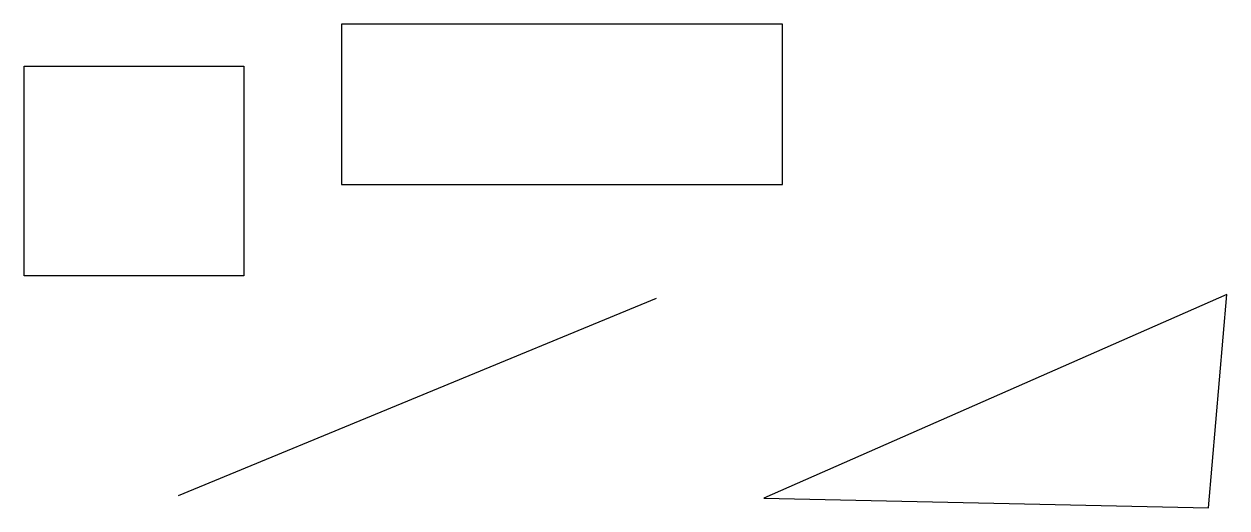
# Model space of a CAD drawing. Header units: metres. Extents: x 333 to 1307, y -79 to 313.
import ezdxf

# ---------------------------------------------------------------- set-up
doc = ezdxf.new("R2010")
doc.units = ezdxf.units.M

msp = doc.modelspace()

# ---------------------------------------------------------------- linework, layer by layer
for p, q in [((947, 313), (590, 313)), ((590, 313), (590, 183)), ((947, 183), (947, 313)), ((333, 279), (511, 279)), ((333, 109), (333, 279)), ((511, 279), (511, 109)), ((590, 183), (947, 183)), ((511, 109), (333, 109)), ((458, -69), (845, 91)), ((1307, 94), (932, -71)), ((1292, -79), (1307, 94)), ((932, -71), (1292, -79))]:
    msp.add_line(p, q)

doc.saveas('drawing.dxf')
